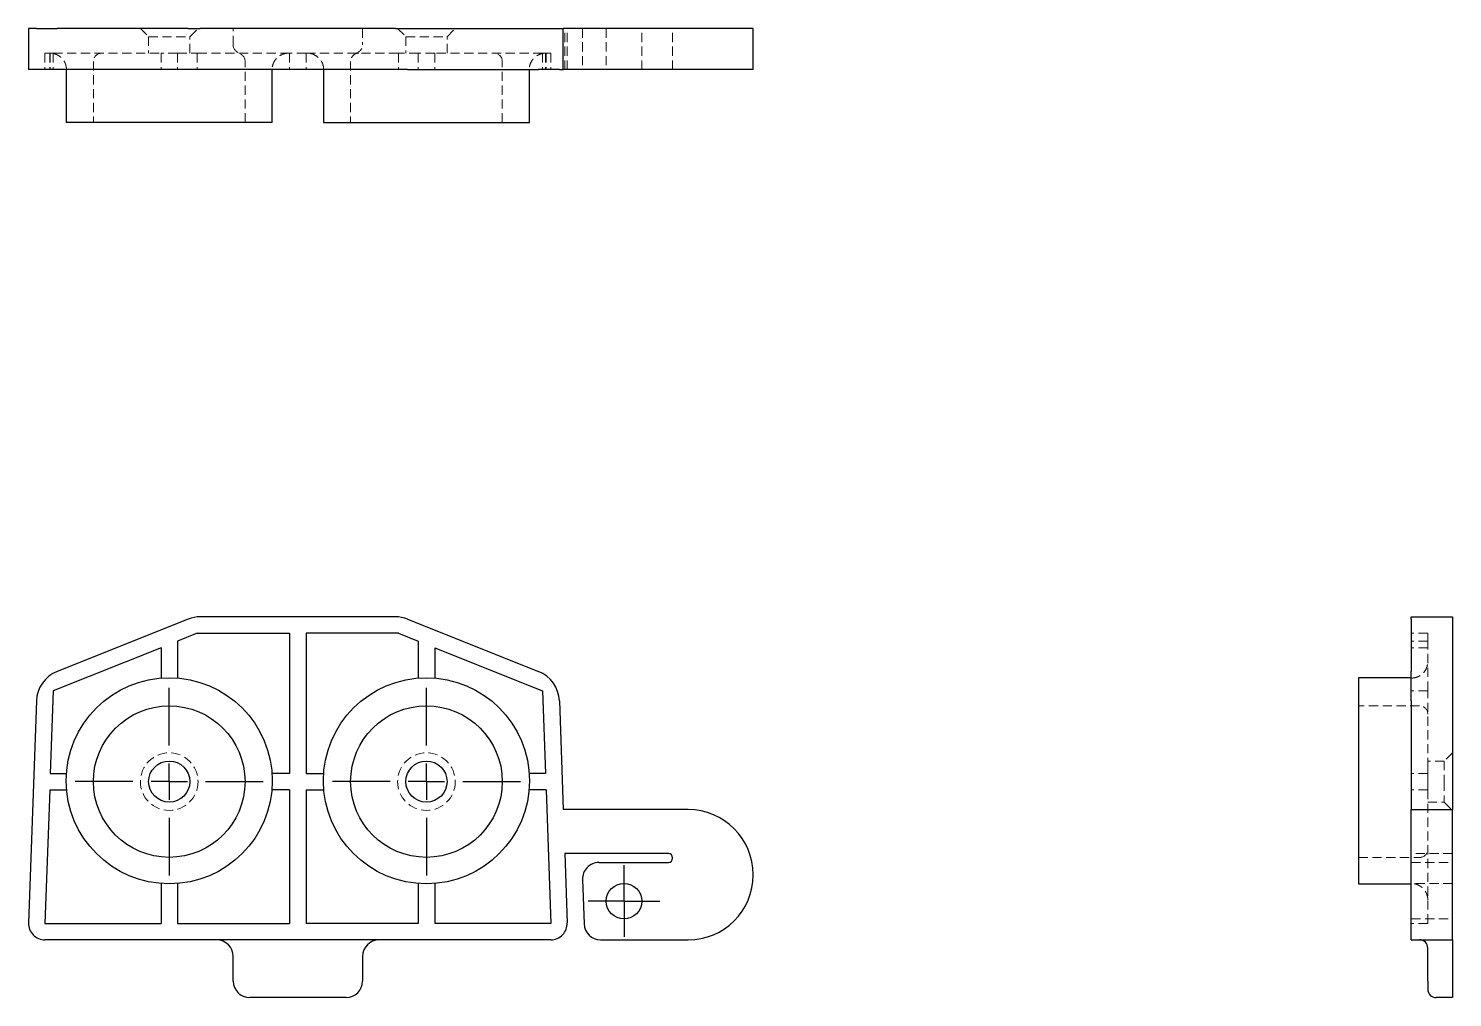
# Model space of a CAD drawing. Header units: millimetres. Extents: x 33 to 229, y 31 to 164.
import ezdxf

# ---------------------------------------------------------------- set-up
doc = ezdxf.new("R2010")
doc.units = ezdxf.units.MM
doc.linetypes.add('HIDDEN', pattern=[1.905, 1.27, -0.635])
doc.layers.add('10', color=7, linetype='Continuous')

# ---------------------------------------------------------------- blocks, each defined once
blk = doc.blocks.new('SW_CENTERMARKSYMBOL_0')
at = {"layer": '10', "color": 0}
for p, q in [((0, 5), (0, 12.96)), ((0, 0), (0, 2.5)), ((-5, 0), (-12.96, 0)), ((0, 0), (-2.5, 0)), ((0, 0), (0, -2.5)), ((0, 0), (2.5, 0)), ((5, 0), (12.96, 0)), ((0, -5), (0, -12.96))]:
    blk.add_line(p, q, dxfattribs=at)
blk = doc.blocks.new('SW_CENTERMARKSYMBOL_1')
at = {"layer": '10', "color": 0}
for p, q in [((0, 5), (0, 12.96)), ((0, 0), (0, 2.5)), ((-5, 0), (-12.96, 0)), ((0, 0), (-2.5, 0)), ((0, 0), (0, -2.5)), ((0, 0), (2.5, 0)), ((5, 0), (12.96, 0)), ((0, -5), (0, -12.96))]:
    blk.add_line(p, q, dxfattribs=at)
blk = doc.blocks.new('SW_CENTERMARKSYMBOL_2')
at = {"layer": '10', "color": 0}
for p, q in [((0, 2.5), (0, 4.95)), ((0, 0), (0, 2.5)), ((-2.5, 0), (-4.95, 0)), ((0, 0), (-2.5, 0)), ((0, 0), (0, -2.5)), ((0, 0), (2.5, 0)), ((2.5, 0), (4.95, 0)), ((0, -2.5), (0, -4.95))]:
    blk.add_line(p, q, dxfattribs=at)

msp = doc.modelspace()

# ---------------------------------------------------------------- linework, layer by layer
at = {"color": 7, "linetype": 'Continuous', "lineweight": 25}
for p, q in [((33, 164.48), (33, 158.8)), ((34.09, 164.48), (33, 164.48)), ((33, 164.48), (33, 164.48)), ((34.09, 164.48), (36.95, 164.48)), ((55.02, 164.48), (36.95, 164.48)), ((55.02, 164.48), (56.71, 164.48)), ((83.63, 164.48), (56.71, 164.48)), ((83.63, 164.48), (85.31, 164.48)), ((85.31, 164.48), (103.39, 164.48)), ((103.39, 164.48), (106.25, 164.48)), ((106.25, 164.48), (106.78, 164.48)), ((106.78, 158.8), (106.78, 164.48)), ((124.01, 164.48), (106.78, 164.48)), ((133, 164.48), (124.01, 164.48)), ((133, 158.8), (133, 164.48)), ((34.09, 158.8), (33, 158.8)), ((33, 158.8), (33, 158.8)), ((36.95, 158.8), (34.09, 158.8)), ((55.02, 158.8), (36.95, 158.8)), ((38.21, 158.8), (38.21, 151.52)), ((56.71, 158.8), (55.02, 158.8)), ((83.63, 158.8), (56.71, 158.8)), ((66.64, 151.52), (66.64, 158.8)), ((73.7, 158.8), (73.7, 151.52)), ((85.31, 158.8), (83.63, 158.8)), ((85.31, 158.8), (103.39, 158.8)), ((102.13, 151.52), (102.13, 158.8)), ((106.25, 158.8), (103.39, 158.8)), ((106.25, 158.8), (106.78, 158.8)), ((124.01, 158.8), (106.78, 158.8)), ((133, 158.8), (124.01, 158.8)), ((66.64, 151.52), (38.21, 151.52)), ((73.7, 151.52), (102.13, 151.52)), ((55.02, 82.95), (36.95, 75.73)), ((83.63, 83.27), (56.71, 83.27)), ((85.31, 82.95), (103.39, 75.73)), ((223.8, 83.27), (229.48, 83.27)), ((223.8, 82.95), (223.8, 83.27)), ((223.8, 82.95), (223.8, 75.73)), ((229.48, 83.27), (229.48, 82.95)), ((229.48, 82.95), (229.48, 75.73)), ((56.27, 81), (53.56, 79.92)), ((56.27, 81), (69.03, 81)), ((69.03, 81), (69.03, 61.66)), ((84.06, 81), (71.31, 81)), ((71.31, 81), (71.31, 61.66)), ((84.06, 81), (86.78, 79.92)), ((51.29, 79.01), (36.41, 73.07)), ((51.29, 79.01), (51.29, 74.81)), ((53.56, 79.92), (53.56, 74.81)), ((86.78, 79.92), (86.78, 74.81)), ((89.05, 79.01), (103.92, 73.07)), ((89.05, 79.01), (89.05, 74.81)), ((223.8, 74.86), (216.52, 74.86)), ((216.52, 74.86), (216.52, 60.64)), ((223.8, 71.67), (223.8, 75.73)), ((229.48, 75.73), (229.48, 71.67)), ((36.41, 73.07), (36.01, 61.66)), ((103.92, 73.07), (104.33, 61.66)), ((34.09, 71.67), (33, 41.04)), ((106.25, 71.67), (106.78, 56.66)), ((223.8, 71.67), (223.8, 56.66)), ((229.48, 71.67), (229.48, 56.66)), ((36.01, 61.66), (38.24, 61.66)), ((69.03, 61.66), (66.61, 61.66)), ((71.31, 61.66), (73.73, 61.66)), ((104.33, 61.66), (102.09, 61.66)), ((35.93, 59.39), (35.27, 40.96)), ((35.93, 59.39), (38.26, 59.39)), ((69.03, 59.39), (66.59, 59.39)), ((69.03, 59.39), (69.03, 40.96)), ((71.31, 59.39), (71.31, 40.96)), ((71.31, 59.39), (73.75, 59.39)), ((104.41, 59.39), (102.08, 59.39)), ((104.41, 59.39), (105.06, 40.96)), ((216.52, 60.64), (216.52, 46.42)), ((124.01, 56.66), (106.78, 56.66)), ((223.8, 38.69), (223.8, 56.66)), ((223.8, 56.66), (229.48, 56.66)), ((229.48, 38.69), (229.48, 56.66)), ((121.31, 50.6), (107, 50.6)), ((107, 50.6), (107.34, 41.04)), ((111.71, 49.38), (121.31, 49.38)), ((121.87, 49.95), (121.87, 50.03)), ((51.29, 46.47), (51.29, 40.96)), ((53.56, 46.47), (53.56, 40.96)), ((86.78, 46.47), (86.78, 40.96)), ((89.05, 46.47), (89.05, 40.96)), ((109.44, 47.02), (109.66, 40.88)), ((216.52, 46.42), (223.8, 46.42)), ((35.27, 40.96), (51.29, 40.96)), ((53.56, 40.96), (69.03, 40.96)), ((86.78, 40.96), (71.31, 40.96)), ((105.06, 40.96), (89.05, 40.96)), ((105.06, 38.69), (35.27, 38.69)), ((111.93, 38.69), (124.01, 38.69)), ((223.8, 38.69), (229.48, 38.69)), ((226.07, 36.41), (226.07, 37.55)), ((229.48, 38.69), (229.48, 36.41)), ((61.25, 33), (61.25, 36.41)), ((79.09, 36.41), (79.09, 33)), ((226.07, 33), (226.07, 36.41)), ((229.48, 36.41), (229.48, 33)), ((226.07, 33), (226.07, 31.86)), ((229.48, 33), (229.48, 30.73)), ((76.82, 30.73), (63.52, 30.73)), ((229.48, 30.73), (227.21, 30.73))]:
    msp.add_line(p, q, dxfattribs=at)
at = {"color": 7, "linetype": 'HIDDEN', "lineweight": 18}
for p, q in [((48.44, 164.48), (49.58, 163.35)), ((49.58, 163.35), (55.27, 163.35)), ((49.58, 163.35), (49.58, 161.07)), ((55.27, 163.35), (56.41, 164.48)), ((55.27, 161.07), (55.27, 163.35)), ((61.25, 162.21), (61.25, 164.48)), ((79.09, 164.48), (79.09, 162.21)), ((83.93, 164.48), (85.07, 163.35)), ((85.07, 163.35), (90.76, 163.35)), ((85.07, 163.35), (85.07, 161.07)), ((90.76, 163.35), (91.89, 164.48)), ((90.76, 161.07), (90.76, 163.35)), ((107, 158.8), (107, 164.48)), ((107.34, 158.8), (107.34, 164.48)), ((109.44, 164.48), (109.44, 158.8)), ((112.72, 164.48), (112.72, 158.8)), ((117.61, 158.8), (117.61, 164.48)), ((121.87, 158.8), (121.87, 164.48)), ((35.27, 161.07), (35.93, 161.07)), ((35.27, 161.07), (35.27, 158.8)), ((35.98, 161.07), (35.93, 161.07)), ((35.93, 161.07), (35.93, 158.8)), ((36.04, 161.07), (35.98, 161.07)), ((36.01, 161.07), (36.01, 158.8)), ((36.04, 161.07), (36.41, 161.07)), ((36.41, 161.07), (51.29, 161.07)), ((36.41, 161.07), (36.41, 158.8)), ((41.96, 159.93), (41.96, 151.52)), ((51.29, 161.07), (51.29, 158.8)), ((53.56, 161.07), (51.29, 161.07)), ((53.56, 161.07), (56.27, 161.07)), ((53.56, 161.07), (53.56, 158.8)), ((69.03, 161.07), (56.27, 161.07)), ((56.27, 161.07), (56.27, 158.8)), ((62.89, 151.52), (62.89, 159.93)), ((69.03, 161.07), (69.03, 158.8)), ((71.31, 161.07), (69.03, 161.07)), ((71.31, 161.07), (84.06, 161.07)), ((71.31, 161.07), (71.31, 158.8)), ((77.45, 159.93), (77.45, 151.52)), ((86.78, 161.07), (84.06, 161.07)), ((84.06, 161.07), (84.06, 158.8)), ((86.78, 161.07), (86.78, 158.8)), ((89.05, 161.07), (86.78, 161.07)), ((89.05, 161.07), (89.05, 158.8)), ((103.92, 161.07), (89.05, 161.07)), ((98.38, 151.52), (98.38, 159.93)), ((103.92, 161.07), (103.92, 158.8)), ((104.3, 161.07), (103.92, 161.07)), ((104.36, 161.07), (104.3, 161.07)), ((104.33, 161.07), (104.33, 158.8)), ((104.36, 161.07), (104.41, 161.07)), ((105.06, 161.07), (104.41, 161.07)), ((104.41, 161.07), (104.41, 158.8)), ((105.06, 161.07), (105.06, 158.8)), ((226.07, 81), (223.8, 81)), ((226.07, 79.92), (226.07, 81)), ((226.07, 79.92), (223.8, 79.92)), ((226.07, 79.01), (223.8, 79.01)), ((226.07, 79.01), (226.07, 79.92)), ((226.07, 73.07), (226.07, 79.01)), ((226.07, 73.07), (223.8, 73.07)), ((226.07, 62.53), (226.07, 73.07)), ((224.93, 70.99), (216.52, 70.99)), ((228.35, 63.37), (226.07, 63.37)), ((229.48, 64.51), (228.35, 63.37)), ((228.35, 63.37), (228.35, 60.53)), ((226.07, 61.66), (223.8, 61.66)), ((226.07, 60.53), (226.07, 62.53)), ((226.07, 59.39), (223.8, 59.39)), ((226.07, 59.39), (226.07, 60.53)), ((226.07, 40.96), (226.07, 59.39)), ((228.35, 60.53), (228.35, 57.68)), ((226.07, 57.68), (228.35, 57.68)), ((228.35, 57.68), (229.48, 56.55)), ((216.52, 50.06), (224.93, 50.06)), ((229.48, 50.6), (223.8, 50.6)), ((223.8, 49.38), (229.48, 49.38)), ((229.48, 46.48), (223.8, 46.48)), ((223.8, 41.59), (229.48, 41.59)), ((226.07, 40.96), (223.8, 40.96))]:
    msp.add_line(p, q, dxfattribs=at)
at = {"color": 7, "linetype": 'Continuous', "lineweight": 25}
for centre, radius in [((52.42, 60.64), 14.22), ((87.91, 60.64), 14.22), ((52.42, 60.53), 10.46), ((87.91, 60.53), 10.46), ((52.42, 60.53), 2.84), ((87.91, 60.53), 2.84), ((115.17, 44.03), 2.45)]:
    msp.add_circle(centre, radius, dxfattribs=at)
at = {"color": 7, "linetype": 'HIDDEN', "lineweight": 18}
for centre in [(52.42, 60.53), (87.91, 60.53)]:
    msp.add_circle(centre, 3.98, dxfattribs=at)
for centre, start, end in [((62.38, 162.21), 180, 270), ((77.95, 162.21), 270, 0), ((43.1, 159.93), 90, 180), ((61.75, 159.93), 0, 90), ((78.59, 159.93), 90, 180), ((97.24, 159.93), 0, 90), ((224.93, 69.85), 0, 90), ((224.93, 51.2), 270, 0)]:
    msp.add_arc(centre, 1.14, start, end, dxfattribs=at)
at = {"color": 7, "linetype": 'Continuous', "lineweight": 25}
for centre, radius, start, end in [((56.71, 78.73), 4.55, 90, 111.7719), ((83.63, 78.73), 4.55, 68.2281, 90), ((38.64, 71.51), 4.55, 111.7719, 177.9672), ((101.7, 71.51), 4.55, 2.0328, 68.2281), ((124.01, 47.67), 8.99, 270, 90), ((111.71, 47.1), 2.27, 90, 182.0328), ((121.31, 50.03), 0.569, 0, 90), ((121.31, 49.95), 0.569, 270, 0), ((35.27, 40.96), 2.27, 177.9672, 270), ((105.06, 40.96), 2.27, 270, 2.0328), ((111.93, 40.96), 2.27, 182.0328, 270), ((58.97, 36.41), 2.27, 0, 90), ((81.37, 36.41), 2.27, 90, 180), ((224.93, 37.55), 1.14, 0, 90), ((63.52, 33), 2.27, 180, 270), ((76.82, 33), 2.27, 270, 0), ((227.21, 31.86), 1.14, 180, 270)]:
    msp.add_arc(centre, radius, start, end, dxfattribs=at)
at = {"color": 7, "linetype": 'HIDDEN', "lineweight": 18}
for points in [[(36.01, 161.07), (36.02, 161.07), (36.03, 161.07), (36.04, 161.07)], [(104.3, 161.07), (104.31, 161.07), (104.32, 161.07), (104.33, 161.07)], [(226.07, 62.53), (226.07, 62.24), (226.07, 61.95), (226.07, 61.66)]]:
    msp.add_open_spline(points, degree=3, dxfattribs=at)
for points, knots in [([(38.24, 158.8), (38.24, 158.94), (38.23, 159.09), (38.17, 159.38), (38.13, 159.52), (38.02, 159.79), (37.95, 159.92), (37.79, 160.17), (37.69, 160.28), (37.49, 160.49), (37.38, 160.59), (37.13, 160.75), (37, 160.83), (36.6, 161), (36.31, 161.06), (36.01, 161.07)], [0, 0, 0, 0, 0.125, 0.125, 0.25, 0.25, 0.375, 0.375, 0.5, 0.5, 0.625, 0.625, 0.75, 0.75, 1, 1, 1, 1]), ([(68.89, 161.07), (68.74, 161.07), (68.59, 161.06), (68.3, 161), (68.15, 160.96), (67.88, 160.84), (67.75, 160.77), (67.5, 160.61), (67.38, 160.51), (67.17, 160.3), (67.08, 160.19), (66.91, 159.94), (66.84, 159.81), (66.67, 159.4), (66.61, 159.1), (66.61, 158.8)], [0, 0, 0, 0, 0.125, 0.125, 0.25, 0.25, 0.375, 0.375, 0.5, 0.5, 0.625, 0.625, 0.75, 0.75, 1, 1, 1, 1]), ([(73.73, 158.8), (73.73, 158.95), (73.72, 159.09), (73.66, 159.39), (73.62, 159.53), (73.5, 159.81), (73.43, 159.94), (73.27, 160.18), (73.17, 160.3), (72.85, 160.61), (72.6, 160.78), (72.05, 161.01), (71.75, 161.07), (71.45, 161.07)], [0, 0, 0, 0, 0.125, 0.125, 0.25, 0.25, 0.375, 0.375, 0.5, 0.5, 0.75, 0.75, 1, 1, 1, 1]), ([(104.33, 161.07), (104.18, 161.07), (104.03, 161.05), (103.75, 160.99), (103.61, 160.94), (103.34, 160.83), (103.21, 160.76), (102.97, 160.59), (102.85, 160.49), (102.64, 160.29), (102.55, 160.17), (102.39, 159.93), (102.32, 159.79), (102.15, 159.39), (102.09, 159.09), (102.09, 158.8)], [0, 0, 0, 0, 0.125, 0.125, 0.25, 0.25, 0.375, 0.375, 0.5, 0.5, 0.625, 0.625, 0.75, 0.75, 1, 1, 1, 1]), ([(223.8, 74.81), (223.95, 74.81), (224.09, 74.83), (224.39, 74.89), (224.53, 74.93), (224.81, 75.04), (224.94, 75.11), (225.18, 75.28), (225.3, 75.38), (225.61, 75.69), (225.78, 75.95), (226.01, 76.49), (226.07, 76.79), (226.07, 77.09)], [0, 0, 0, 0, 0.125, 0.125, 0.25, 0.25, 0.375, 0.375, 0.5, 0.5, 0.75, 0.75, 1, 1, 1, 1]), ([(226.07, 44.19), (226.07, 44.34), (226.06, 44.48), (226, 44.78), (225.96, 44.92), (225.84, 45.2), (225.77, 45.33), (225.61, 45.57), (225.51, 45.69), (225.3, 45.9), (225.19, 46), (224.94, 46.16), (224.81, 46.24), (224.4, 46.41), (224.1, 46.47), (223.8, 46.47)], [0, 0, 0, 0, 0.125, 0.125, 0.25, 0.25, 0.375, 0.375, 0.5, 0.5, 0.625, 0.625, 0.75, 0.75, 1, 1, 1, 1])]:
    msp.add_open_spline(points, degree=3, knots=knots, dxfattribs=at)

# ---------------------------------------------------------------- block references
at = {"layer": '10'}
for name, p in [('SW_CENTERMARKSYMBOL_1', (52.42, 60.53)), ('SW_CENTERMARKSYMBOL_0', (87.91, 60.53)), ('SW_CENTERMARKSYMBOL_2', (115.17, 44.03))]:
    msp.add_blockref(name, p, dxfattribs=at)

doc.saveas('drawing.dxf')
